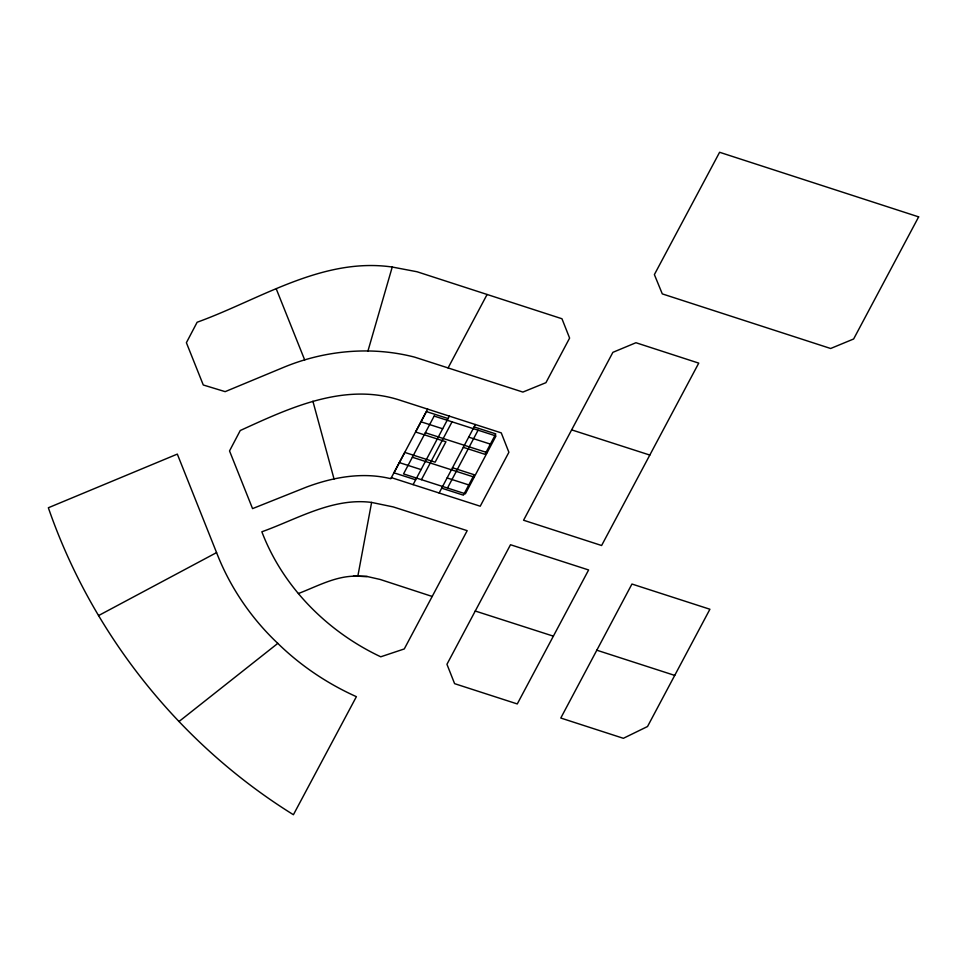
<?xml version="1.0" encoding="UTF-8"?>
<svg xmlns="http://www.w3.org/2000/svg" width="967" height="967" viewBox="0 0 967 967"><rect width="100%" height="100%" fill="white"/><g stroke="black" fill="none" stroke-linecap="round" stroke-linejoin="round"><path stroke-width="1.45" d="M298.404 593.52C317.563 586.22 336.685 575.317 357.826 576.211L371.606 502.429L393.267 506.926L467.182 530.665L404.279 648.942L380.756 656.798C327.499 631.741 282.944 587.126 261.852 531.777C297.038 519.243 332.672 497.364 371.606 502.429M367.943 351.021L392.239 267.037L417.031 271.751L561.96 318.747L569.611 338.099L545.932 382.678L522.893 392.07L414.589 357.125C371.316 345.944 324.622 350.296 283.488 367.412L225.154 391.647L203.275 384.987L186.389 342.705L197.135 322.241C259.821 299.589 322.277 256.956 392.239 267.037M427.68 409.126L390.789 478.713C362.77 471.811 333.24 477.106 306.636 487.03L252.556 508.618L229.53 450.936L240.251 430.52C290.197 407.651 345.255 381.772 401.015 400.543L501.257 432.878L508.896 452.278L480.224 506.212L391.357 477.638M413.102 484.636L449.365 416.124M421.443 479.668L452.048 421.83M439.139 493.001L475.377 424.525M447.479 488.033L478.085 430.194M596.82 650.211L631.947 584.032L709.911 609.246L647.527 726.519L623.377 738.304L560.787 718.034L596.82 650.211L674.748 675.413M448.084 367.931L487.078 294.512M475.256 611.023L446.947 664.293L454.599 683.657L517.272 703.94L588.613 569.962L510.503 544.735L475.256 611.023L553.39 636.165M649.812 455.058L601.607 545.509L523.57 520.234L612.885 352.339L635.948 342.729L698.742 363.121L649.812 455.058L571.642 429.868M179.064 721.467L277.807 643.381C300.519 665.622 327.414 683.669 356.388 696.675L293.412 814.722C179.814 744.155 92.083 634.147 48.35 507.76L177.324 454.103L216.572 552.604C229.82 586.896 251.082 618.167 277.807 643.381M98.513 615.604L216.572 552.604M357.826 576.211L367.206 576.513L380.164 579.463L432.189 596.458M353.451 576.042L367.206 576.513M448.072 418.554L426.374 411.579L415.58 431.995L445.944 441.762L435.138 462.178L404.774 452.411L393.968 472.827L415.665 479.801M474.108 426.93L495.805 433.905L484.999 454.321L463.302 447.346M420.983 421.793L442.668 428.768M468.705 437.132L490.402 444.119M425.335 432.745L487.163 452.629M452.508 467.762L474.193 474.737L463.398 495.152L441.701 488.178M412.365 457.246L474.193 477.118M399.371 462.613L421.068 469.587M447.105 477.964L468.802 484.938M276.381 289.193L304.69 359.942M312.897 401.22L334.05 479.016M434.159 416.076L403.541 473.915L465.381 493.799L495.986 435.96L434.159 416.076M918.65 216.874L853.631 338.994L830.653 348.495L662.298 293.895L654.381 274.592L719.605 152.278L918.65 216.874"/></g></svg>
